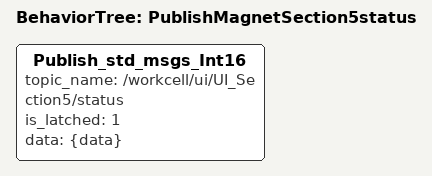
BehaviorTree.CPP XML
<BehaviorTree ID="PublishMagnetSection5status">
    <Publish_std_msgs_Int16 topic_name="/workcell/ui/UI_Section5/status" is_latched="1" data="{data}"/>
</BehaviorTree>
